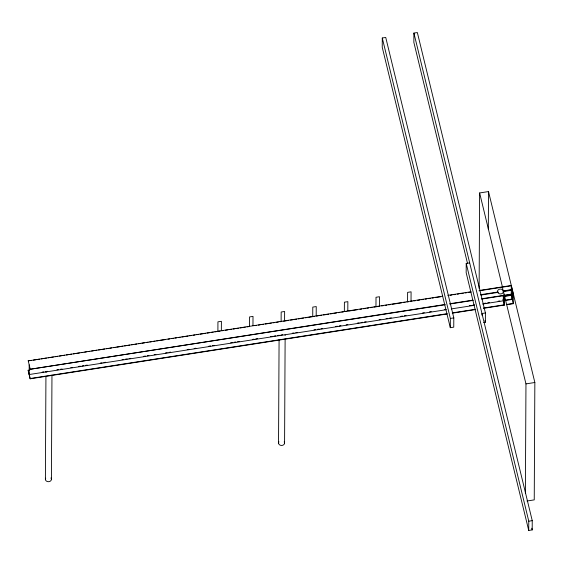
<?xml version="1.0" encoding="UTF-8"?>
<svg xmlns="http://www.w3.org/2000/svg" width="563" height="563" viewBox="0 0 563 563"><rect width="100%" height="100%" fill="white"/><g stroke="black" fill="none" stroke-linecap="round" stroke-linejoin="round"><path stroke-width="0.84" d="M29.888 369.884L28.15 370.454L30.177 378.808L447.064 313.992M28.199 360.897L442.652 296.166M30.177 378.808L29.213 374.529L29.163 364.873M445.382 304.71L30.226 369.251L444.679 304.52M45.392 479.416L45.934 376.26M51.423 479.148L51.965 375.12M217.895 331.107L217.937 321.846L221.4 321.311L221.35 330.572M249.508 326.195L249.557 316.934L253.012 316.399L252.963 325.653M278.544 443.011L279.079 339.855M281.12 321.276L281.169 312.022L284.625 311.48L284.575 320.741M284.582 443.06L285.124 339.032M312.732 316.364L312.782 307.102L316.244 306.568L316.195 315.829M344.352 311.452L344.394 302.19L347.857 301.648L347.807 310.91M375.964 306.532L376.014 297.271L379.469 296.736L379.42 305.998M382.284 37.995L382.235 47.257L450.301 327.687L453.757 327.152L453.806 317.891L385.746 37.461L382.284 37.995L450.351 318.433L450.301 327.687M407.577 301.62L407.626 292.359L411.081 291.824L411.032 301.078M483.645 322.508L485.369 322.24L485.419 312.979L417.359 32.548L413.904 33.083L413.854 42.345L467.557 263.618M469.676 262.9L466.22 263.435L466.171 272.696L528.727 530.452L532.19 529.917L532.239 520.655L413.904 33.083M479.12 288.432L479.62 192.954L488.508 191.568L534.85 382.502L534.238 499.881L526.961 501.014M481.956 315.203L481.963 313.514L485.419 312.979M488.311 229.24L488.508 191.568M503.357 295.357L503.329 300.41L512.217 299.03L512.267 289.769L511.303 285.793L478.965 290.818M503.371 292.837L502.414 286.877L479.62 192.954M503.456 294.913L503.428 300.811L504.392 304.787L483.547 308.024M483.547 308.327L504.392 305.083L504.441 295.23M525.385 493.378L525.962 383.889L503.477 291.55L512.365 290.163L512.316 299.425L482.582 304.048M506.813 304.71L513.28 303.703L513.329 293.844L481.449 298.805M528.727 530.452L528.777 521.197L466.22 263.435M447.81 295.364L470.802 291.789M479.423 290.452L511.303 285.49L511.253 295.35L503.167 296.602M29.938 360.63L31.676 360.355M33.414 360.088L36.018 359.68M37.756 359.412L39.487 359.145M41.226 358.87L42.964 358.603M44.702 358.328L46.44 358.061M48.179 357.794L53.386 356.984M55.125 356.71L57.729 356.309M59.467 356.034L61.205 355.767M62.943 355.499L64.675 355.225M66.413 354.957L68.151 354.683M69.889 354.416L71.628 354.148M73.366 353.874L79.439 352.931M81.178 352.663L82.916 352.389M84.654 352.121L86.392 351.854M88.131 351.579L89.862 351.312M91.6 351.038L93.338 350.77M95.077 350.503L96.815 350.228M98.553 349.961L101.157 349.553M102.895 349.285L104.627 349.018M106.365 348.743L108.103 348.476M109.841 348.201L111.58 347.934M113.318 347.667L115.049 347.392M116.787 347.125L122.868 346.182M124.606 345.907L126.344 345.64M128.083 345.372L129.814 345.098M131.552 344.83L133.29 344.556M135.029 344.289L136.767 344.021M138.505 343.747L140.236 343.479M141.975 343.212L144.578 342.804M146.317 342.536L148.055 342.262M149.793 341.994L151.531 341.727M153.27 341.452L155.001 341.185M156.739 340.911L165.423 339.566M168.034 339.158L169.766 338.891M171.504 338.616L173.242 338.349M174.98 338.074L176.719 337.807M178.457 337.54L180.188 337.265M181.926 336.998L188.007 336.055M189.745 335.78L191.483 335.513M193.222 335.245L194.953 334.971M196.691 334.704L198.429 334.429M200.168 334.162L205.375 333.352M207.114 333.085L209.718 332.677M211.456 332.409L213.194 332.135M214.932 331.867L216.671 331.6M218.409 331.325L220.14 331.058M221.878 330.784L223.617 330.516M225.355 330.249L227.959 329.841M229.697 329.573L231.435 329.299M233.173 329.031L234.905 328.764M236.643 328.489L238.381 328.222M240.119 327.947L245.327 327.138M247.066 326.871L248.804 326.603M254.884 325.653L256.622 325.386M258.361 325.118L260.092 324.844M261.83 324.577L263.568 324.302M265.307 324.035L271.387 323.092M273.125 322.817L274.857 322.55M276.595 322.282L278.333 322.008M280.071 321.74L281.81 321.473M283.548 321.199L288.756 320.389M290.494 320.122L293.098 319.714M294.836 319.446L296.574 319.172M298.313 318.904L300.044 318.637M301.782 318.362L303.52 318.095M305.259 317.821L306.997 317.553M308.735 317.286L314.808 316.336M316.547 316.068L318.285 315.801M320.023 315.526L321.762 315.259M323.5 314.991L328.708 314.175M330.446 313.908L332.184 313.64M333.922 313.366L336.526 312.965M338.264 312.69L339.996 312.423M341.734 312.155L343.472 311.881M345.21 311.613L346.949 311.346M348.687 311.072L357.371 309.72M359.975 309.319L361.713 309.045M363.452 308.777L365.183 308.51M366.921 308.235L368.659 307.968M370.398 307.694L372.136 307.426M373.874 307.159L379.082 306.349M381.686 305.941L383.424 305.674M385.162 305.399L386.901 305.132M388.639 304.864L390.37 304.59M392.108 304.323L401.665 302.838M403.404 302.563L405.135 302.296M406.873 302.028L408.611 301.754M410.35 301.486L412.088 301.219M413.826 300.945L415.557 300.677M417.296 300.403L419.899 300.002M421.638 299.727L423.376 299.46M425.114 299.192L426.853 298.918M428.591 298.65L430.322 298.383M432.06 298.108L433.799 297.841M435.537 297.567L440.745 296.757M450.301 295.272L452.04 295.005M453.778 294.738L455.509 294.463M457.247 294.196L458.986 293.921M460.724 293.654L463.328 293.253M465.066 292.978L466.804 292.711M468.543 292.436L471.147 292.035M503.385 290.888L512.281 289.502M480.795 294.66L498.164 291.958M503.378 291.148L512.344 289.762M480.893 295.061L498.262 292.359M449.837 303.717L472.836 300.142M449.724 304.034L473.173 300.389M481.858 299.037L513.329 294.146L512.365 290.163M503.174 296.307L511.253 295.047L513.28 303.703M42.148 372.108L43.879 371.84M45.617 371.566L47.355 371.298M56.912 369.814L58.643 369.546M60.382 369.272L62.12 369.004M70.804 367.653L72.543 367.386M78.623 366.436L80.361 366.168M82.099 365.901L83.831 365.626M85.569 365.359L87.307 365.084M100.334 363.065L102.072 362.79M103.81 362.523L105.548 362.248M122.051 359.687L123.783 359.419M125.521 359.145L127.259 358.877M128.997 358.603L130.736 358.335M143.762 356.309L145.5 356.041M147.239 355.774L148.97 355.499M154.185 354.69L155.923 354.423M165.473 352.938L167.211 352.663M168.949 352.396L170.688 352.121M187.19 349.56L188.922 349.292M194.136 348.476L195.875 348.208M208.901 346.182L210.639 345.914M212.378 345.647L214.109 345.372M230.612 342.811L232.35 342.536M234.088 342.269L235.827 341.994M237.565 341.727L239.296 341.459M252.33 339.433L254.061 339.165M255.799 338.891L257.537 338.623M270.564 336.597L272.302 336.329M274.04 336.055L275.779 335.787M277.517 335.52L279.248 335.245M280.986 334.978L282.725 334.704M292.281 333.219L294.013 332.951M295.751 332.684L297.489 332.409M313.992 329.848L315.73 329.573M317.469 329.306L319.2 329.038M320.938 328.764L322.676 328.496M335.703 326.47L337.441 326.202M339.179 325.928L340.918 325.66M346.125 324.851L347.864 324.577M357.421 323.092L359.152 322.824M360.89 322.557L362.628 322.282M364.367 322.015L366.105 321.74M379.131 319.721L380.87 319.446M386.077 318.637L387.816 318.369M389.554 318.095L391.292 317.828M400.842 316.343L402.58 316.075M404.318 315.801L406.057 315.533M422.56 312.965L424.291 312.697M429.506 311.888L431.244 311.613M444.27 309.594L446.009 309.319M469.458 305.674L471.196 305.406M472.934 305.139L474.665 304.864M484.222 303.38L485.96 303.112M487.699 302.838L489.43 302.57M498.114 301.219L499.853 300.952M29.213 374.529L446.1 309.72M451.315 308.911L473.898 305.399M30.177 378.512L447.071 313.697M452.279 312.887L475.728 309.242M506.813 304.407L513.28 303.401M452.279 313.183L475.728 309.537M450.351 318.433L453.806 317.891M525.962 383.889L534.85 382.502M528.777 521.197L532.239 520.655M502.97 299.234L504.392 305.083M484.968 320.579L485.369 322.24M531.775 528.214L532.19 529.917M28.199 360.601L30.226 369.251M28.15 370.158L29.114 374.135M285.047 334.908A3.019 2.428 0.3 0 1 285.145 335.534M46.103 372.516A3.019 2.428 0.3 0 1 45.955 371.89M284.188 441.842A3.019 2.428 0.3 0 1 281.535 445.467A3.019 2.428 0.3 0 1 278.959 441.793M50.93 477.952A3.019 2.428 0.3 0 1 48.58 481.71A3.019 2.428 0.3 0 1 45.709 478.184M503.435 290.987L503.167 290.388A3.019 2.428 0.3 0 0 498.262 289.861A3.019 2.428 0.3 0 0 499.332 293.752A3.019 2.428 0.3 0 0 503.505 291.62L503.435 290.987"/></g></svg>
